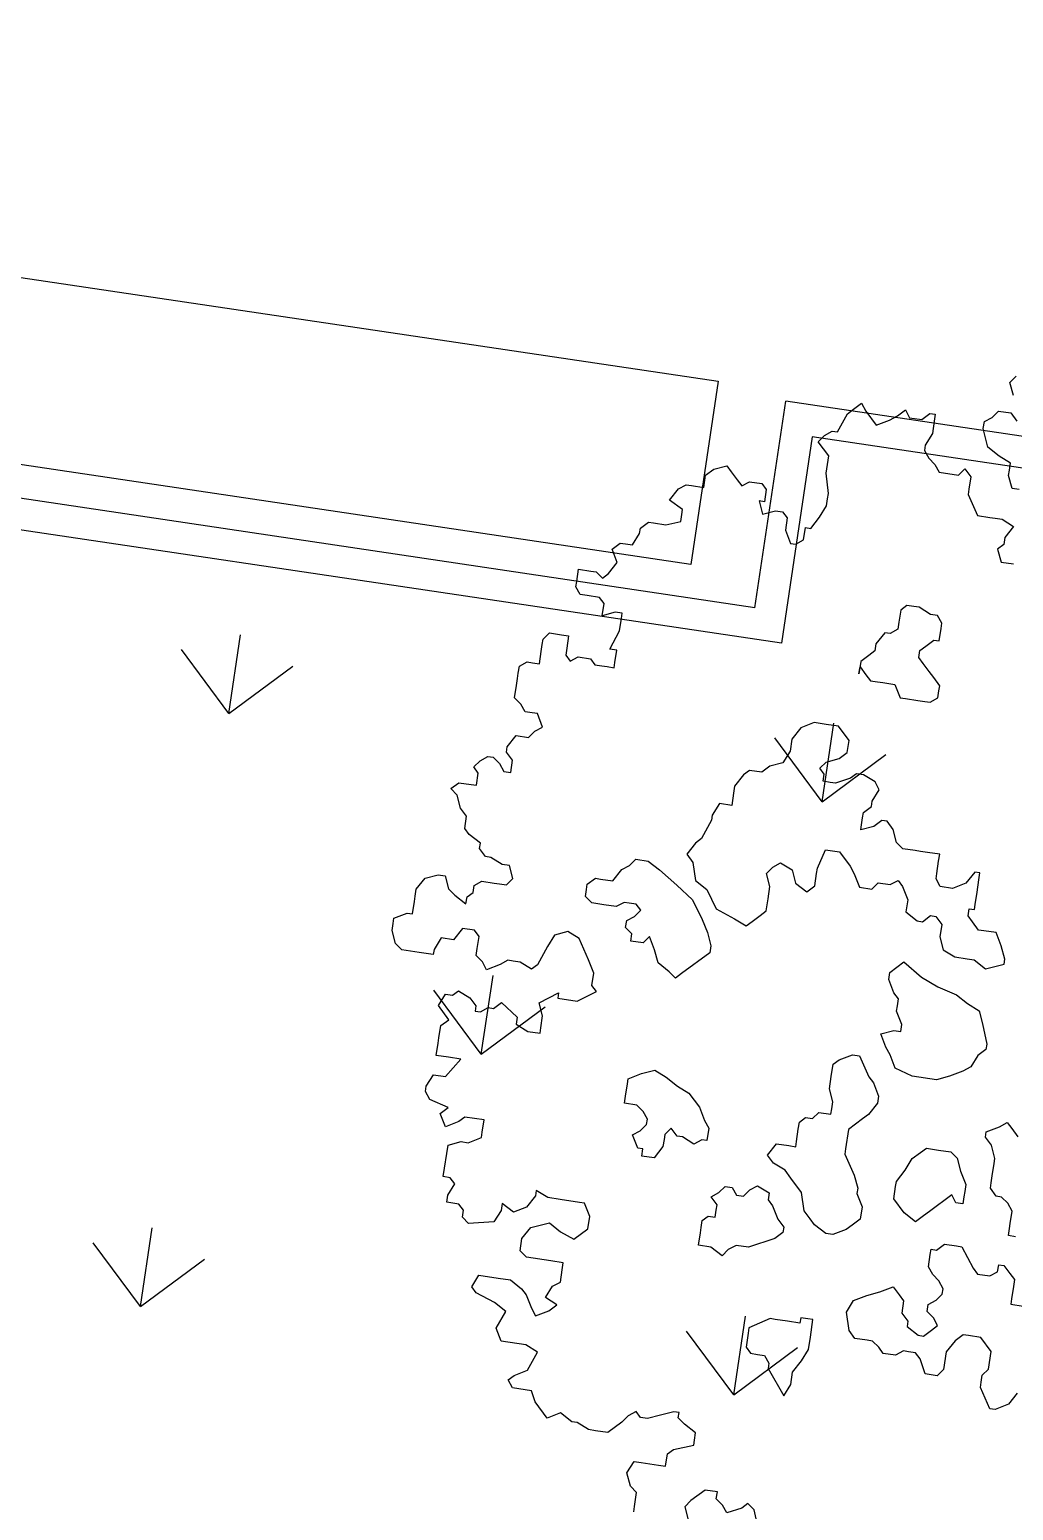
# Model space of a CAD drawing. Header units: millimetres. Extents: x 338 to 506, y 179 to 335.
# Drawn here: x 383.03 to 387.75, y 277.03 to 284.13 of the extents above; entities that cross this region are included whole.
import ezdxf

# ---------------------------------------------------------------- set-up
doc = ezdxf.new("R2010")
doc.units = ezdxf.units.MM
for name, color, linetype in [('ANDEN', 251, 'Continuous'), ('ARBOL-TOP', 3, 'Continuous'), ('MUROS', 32, 'Continuous'), ('REJAS', 151, 'Continuous')]:
    doc.layers.add(name, color=color, linetype=linetype)

# ---------------------------------------------------------------- blocks, each defined once
blk = doc.blocks.new('*X958')
at = {"color": 0}
for p, q in [((93.8233, 116.2699), (94.0927, 116.5393)), ((96.697, 116.2699), (96.9664, 116.5393)), ((93.8233, 116.2699), (94.0927, 116.0005)), ((93.8233, 116.2699), (94.2043, 116.2699)), ((96.697, 116.2699), (96.9664, 116.0005)), ((96.697, 116.2699), (97.078, 116.2699)), ((95.2602, 114.833), (95.5296, 115.1024)), ((95.2602, 114.833), (95.5296, 114.5636)), ((95.2602, 114.833), (95.6412, 114.833)), ((93.8233, 113.3962), (94.0927, 113.6656)), ((96.697, 113.3962), (96.9664, 113.6656)), ((93.8233, 113.3962), (94.0927, 113.1268)), ((93.8233, 113.3962), (94.2043, 113.3962)), ((96.697, 113.3962), (96.9664, 113.1268)), ((96.697, 113.3962), (97.078, 113.3962))]:
    blk.add_line(p, q, dxfattribs=at)
blk = doc.blocks.new('ARBOLITO')
at = {"linetype": 'ByBlock'}
for points in [[(461.9159, 68.9761), (461.9076, 68.9906), (461.8931, 69.0135), (461.8785, 69.0197), (461.864, 69.0135), (461.8577, 68.9989), (461.8494, 68.9761), (461.8432, 68.9698), (461.8286, 68.9761), (461.8203, 68.9761), (461.8141, 68.9761), (461.8058, 68.9698), (461.7912, 68.9615), (461.785, 68.9698), (461.7767, 68.9761), (461.7767, 68.9844), (461.7767, 68.9989), (461.7705, 69.0052), (461.7559, 69.0052), (461.7476, 68.9906), (461.7331, 68.9906), (461.7268, 68.9761), (461.7268, 68.9698), (461.7102, 68.9698), (461.6894, 68.9698), (461.6811, 68.9761), (461.6749, 68.9906), (461.6749, 68.9989), (461.6749, 69.0052), (461.6894, 69.0135), (461.6957, 69.0135), (461.6957, 69.028), (461.6957, 69.0343), (461.6957, 69.0426), (461.704, 69.0571), (461.7185, 69.0633), (461.7268, 69.0633), (461.7331, 69.0488), (461.7414, 69.0426), (461.7559, 69.0343), (461.7559, 69.0426), (461.7621, 69.0488), (461.7621, 69.0571), (461.7705, 69.0633), (461.785, 69.0633), (461.7912, 69.0633), (461.7996, 69.0633), (461.8058, 69.0717), (461.7996, 69.0862), (461.7912, 69.0862), (461.7767, 69.0924), (461.7705, 69.0924), (461.7621, 69.1008), (461.7621, 69.107), (461.7476, 69.1153), (461.7414, 69.1215), (461.7414, 69.1361), (461.7331, 69.1444), (461.7268, 69.1589), (461.7185, 69.1652), (461.7268, 69.1735), (461.7414, 69.1735), (461.7476, 69.1735), (461.7476, 69.188), (461.7414, 69.1943), (461.7476, 69.2026), (461.7559, 69.2088), (461.7621, 69.2088), (461.7705, 69.2026), (461.7767, 69.1943), (461.785, 69.1943), (461.785, 69.2088), (461.7767, 69.2171), (461.7767, 69.2233), (461.785, 69.2379), (461.7996, 69.2379), (461.8058, 69.2462), (461.8141, 69.2524), (461.8058, 69.267), (461.7996, 69.267), (461.7912, 69.267), (461.785, 69.2753), (461.7767, 69.2815), (461.7767, 69.2961), (461.7767, 69.3044), (461.7767, 69.3106), (461.7767, 69.3189), (461.785, 69.3252), (461.7912, 69.3252), (461.7996, 69.3252), (461.7996, 69.3397), (461.7996, 69.348), (461.7996, 69.3543), (461.8058, 69.3626), (461.8203, 69.3626), (461.8286, 69.3626), (461.8286, 69.348), (461.8286, 69.3397), (461.8349, 69.3335), (461.8432, 69.3397), (461.8577, 69.3397), (461.864, 69.3335), (461.8723, 69.3335), (461.8785, 69.3335), (461.8868, 69.3335), (461.8868, 69.3397), (461.8868, 69.3543), (461.8785, 69.3543), (461.8868, 69.3771), (461.8868, 69.3917), (461.8868, 69.3979), (461.8785, 69.3979), (461.864, 69.3917), (461.864, 69.4062), (461.8577, 69.4124), (461.8432, 69.4124), (461.8349, 69.4124), (461.8286, 69.4207), (461.8286, 69.427), (461.8286, 69.4415), (461.8432, 69.4415), (461.8494, 69.4415), (461.8577, 69.4353), (461.864, 69.4415), (461.8723, 69.4561), (461.864, 69.4706), (461.8723, 69.4789), (461.8785, 69.4789), (461.8868, 69.4789), (461.8931, 69.4935), (461.8931, 69.4997), (461.9014, 69.508), (461.9076, 69.508), (461.9221, 69.508), (461.9388, 69.5143), (461.9388, 69.5226), (461.9388, 69.5288), (461.9221, 69.5371), (461.9305, 69.5517), (461.9388, 69.5579), (461.945, 69.5579), (461.9595, 69.5579), (461.9595, 69.5724), (461.9679, 69.5807), (461.9824, 69.587), (461.9886, 69.5807), (461.997, 69.5724), (462.0032, 69.5662), (462.0115, 69.5724), (462.026, 69.5724), (462.0323, 69.5662), (462.0323, 69.5517), (462.026, 69.5517), (462.0323, 69.5371), (462.0468, 69.5433), (462.0551, 69.5433), (462.0614, 69.5371), (462.0614, 69.5226), (462.0697, 69.508), (462.0759, 69.508), (462.0842, 69.5143), (462.0842, 69.5288), (462.0905, 69.5288), (462.0988, 69.5433), (462.105, 69.5579), (462.105, 69.5662), (462.105, 69.5724), (462.0988, 69.5953), (462.0988, 69.6161), (462.0842, 69.6306), (462.0905, 69.6389), (462.0988, 69.6452), (462.105, 69.6452), (462.1133, 69.668), (462.1195, 69.6742), (462.1279, 69.6826), (462.1341, 69.6742), (462.1486, 69.6597), (462.1632, 69.668), (462.1715, 69.6742), (462.1798, 69.6826), (462.186, 69.6742), (462.2006, 69.6742), (462.2089, 69.6826), (462.2151, 69.6826), (462.2151, 69.6742), (462.2151, 69.6597), (462.2089, 69.6452), (462.2089, 69.6389), (462.2151, 69.6306), (462.2234, 69.6244), (462.2297, 69.6161), (462.2525, 69.6161), (462.2588, 69.6244), (462.2671, 69.6161), (462.2671, 69.6015), (462.2671, 69.5953), (462.2816, 69.5724), (462.2962, 69.5724), (462.3024, 69.5724), (462.3107, 69.5724), (462.3253, 69.5662), (462.3169, 69.5517), (462.3169, 69.5433), (462.3107, 69.5371), (462.3169, 69.5226), (462.3315, 69.5226)], [(462.3253, 69.6098), (462.3169, 69.6098), (462.3107, 69.6244), (462.3107, 69.6306), (462.3107, 69.6389), (462.2962, 69.6452), (462.2816, 69.6535), (462.2733, 69.6742), (462.2733, 69.6826), (462.2816, 69.6888), (462.2879, 69.6971), (462.3024, 69.6971), (462.3107, 69.6888)], [(462.3024, 69.7179), (462.2962, 69.7324), (462.3024, 69.7407)], [(462.2006, 68.3652), (462.1944, 68.3818), (462.186, 68.388), (462.1798, 68.3818), (462.1632, 68.3735), (462.1569, 68.3818), (462.1486, 68.388), (462.1486, 68.3963), (462.1341, 68.3963), (462.1195, 68.3818), (462.1133, 68.3735), (462.1195, 68.3589)], [(462.0551, 68.3589), (462.0551, 68.3652), (462.0551, 68.3818), (462.0468, 68.388), (462.0406, 68.4026), (462.0468, 68.4171), (462.0551, 68.4171), (462.0759, 68.4171), (462.0842, 68.4171), (462.0842, 68.4317), (462.0905, 68.4379), (462.1133, 68.4462), (462.1133, 68.4524), (462.1133, 68.4608), (462.0988, 68.4691), (462.0905, 68.4753), (462.0905, 68.4815), (462.0842, 68.4815), (462.0697, 68.4753), (462.0551, 68.4691), (462.0468, 68.4691), (462.0406, 68.4753), (462.0323, 68.4691), (462.026, 68.4608), (462.0115, 68.4462), (461.997, 68.4462), (461.9886, 68.4462), (461.9741, 68.4524), (461.9679, 68.4524), (461.9533, 68.4608), (461.9388, 68.4524), (461.9221, 68.4691), (461.9159, 68.4815), (461.8931, 68.4815), (461.8868, 68.4899), (461.8931, 68.4961), (461.9076, 68.5044), (461.9159, 68.5273), (461.9014, 68.5335), (461.8723, 68.5335), (461.864, 68.548), (461.8723, 68.5688), (461.8577, 68.5771), (461.8349, 68.5854), (461.8286, 68.5917), (461.8349, 68.6062), (461.8577, 68.6062), (461.8723, 68.6062), (461.8868, 68.5979), (461.8931, 68.5917), (461.9014, 68.5771), (461.9076, 68.5688), (461.9221, 68.5771), (461.9305, 68.5854), (461.9159, 68.5917), (461.9221, 68.6062), (461.9305, 68.6124), (461.9305, 68.627), (461.9305, 68.6353), (461.9159, 68.6353), (461.8868, 68.6353), (461.8785, 68.6415), (461.8785, 68.6561), (461.8868, 68.6706), (461.9076, 68.6789), (461.9221, 68.6706), (461.9388, 68.6644), (461.9533, 68.6789), (461.9533, 68.6935), (461.945, 68.708), (461.9388, 68.708), (461.9159, 68.708), (461.9014, 68.708), (461.8868, 68.7143), (461.8868, 68.708), (461.8785, 68.6935), (461.864, 68.6852), (461.8494, 68.6935), (461.8494, 68.6852), (461.8432, 68.6706), (461.8141, 68.6644), (461.8058, 68.6706), (461.8058, 68.6789), (461.7996, 68.6852), (461.785, 68.6852), (461.785, 68.6935), (461.7912, 68.708), (461.785, 68.7143), (461.7767, 68.7143), (461.7767, 68.7517), (461.7912, 68.7579), (461.7996, 68.7579), (461.8141, 68.7662), (461.8141, 68.7724), (461.8141, 68.787), (461.7912, 68.787), (461.785, 68.7808), (461.7705, 68.7724), (461.7621, 68.787), (461.7705, 68.7953), (461.7476, 68.8015), (461.7414, 68.8098), (461.7414, 68.8161), (461.7476, 68.8306), (461.7621, 68.8306), (461.7767, 68.8535), (461.7621, 68.8535), (461.7476, 68.8535), (461.7476, 68.868), (461.7476, 68.8743), (461.7476, 68.8888), (461.7559, 68.8971), (461.7414, 68.9117), (461.7476, 68.9262), (461.7559, 68.9262), (461.7621, 68.9324), (461.7767, 68.9262), (461.785, 68.9179), (461.785, 68.9117), (461.7912, 68.9117), (461.7996, 68.9179), (461.8058, 68.9179), (461.8141, 68.9262), (461.8349, 68.9117), (461.8349, 68.9034), (461.8494, 68.8971), (461.864, 68.8971), (461.864, 68.9034), (461.864, 68.9179), (461.8577, 68.9324), (461.8785, 68.947), (461.8785, 68.9408), (461.9014, 68.9408), (461.9221, 68.9553), (461.9159, 68.9615), (461.9159, 68.9761), (461.9159, 68.9761)], [(461.9159, 68.9761), (461.9076, 68.9906), (461.8931, 69.0135), (461.8785, 69.0197), (461.864, 69.0135), (461.8577, 68.9989), (461.8494, 68.9761), (461.8432, 68.9698), (461.8286, 68.9761), (461.8203, 68.9761), (461.8141, 68.9761), (461.8058, 68.9698), (461.7912, 68.9615), (461.785, 68.9698), (461.7767, 68.9761), (461.7767, 68.9844), (461.7767, 68.9989), (461.7705, 69.0052), (461.7559, 69.0052), (461.7476, 68.9906), (461.7331, 68.9906), (461.7268, 68.9761), (461.7268, 68.9698), (461.7102, 68.9698), (461.6894, 68.9698), (461.6811, 68.9761), (461.6749, 68.9906), (461.6749, 68.9989), (461.6749, 69.0052), (461.6894, 69.0135), (461.6957, 69.0135), (461.6957, 69.028), (461.6957, 69.0343), (461.6957, 69.0426), (461.704, 69.0571), (461.7185, 69.0633), (461.7268, 69.0633), (461.7331, 69.0488), (461.7414, 69.0426), (461.7559, 69.0343), (461.7559, 69.0426), (461.7621, 69.0488), (461.7621, 69.0571), (461.7705, 69.0633), (461.785, 69.0633), (461.7912, 69.0633), (461.7996, 69.0633), (461.8058, 69.0717), (461.7996, 69.0862), (461.7912, 69.0862), (461.7767, 69.0924), (461.7705, 69.0924), (461.7621, 69.1008), (461.7621, 69.107), (461.7476, 69.1153), (461.7414, 69.1215), (461.7414, 69.1361), (461.7331, 69.1444), (461.7268, 69.1589), (461.7185, 69.1652), (461.7268, 69.1735), (461.7414, 69.1735), (461.7476, 69.1735), (461.7476, 69.188), (461.7414, 69.1943), (461.7476, 69.2026), (461.7559, 69.2088), (461.7621, 69.2088), (461.7705, 69.2026), (461.7767, 69.1943), (461.785, 69.1943), (461.785, 69.2088), (461.7767, 69.2171), (461.7767, 69.2233), (461.785, 69.2379), (461.7996, 69.2379), (461.8058, 69.2462), (461.8141, 69.2524), (461.8058, 69.267), (461.7996, 69.267), (461.7912, 69.267), (461.785, 69.2753), (461.7767, 69.2815), (461.7767, 69.2961), (461.7767, 69.3044), (461.7767, 69.3106), (461.7767, 69.3189), (461.785, 69.3252), (461.7912, 69.3252), (461.7996, 69.3252), (461.7996, 69.3397), (461.7996, 69.348), (461.7996, 69.3543), (461.8058, 69.3626), (461.8203, 69.3626), (461.8286, 69.3626), (461.8286, 69.348), (461.8286, 69.3397), (461.8349, 69.3335), (461.8432, 69.3397), (461.8577, 69.3397), (461.864, 69.3335), (461.8723, 69.3335), (461.8785, 69.3335), (461.8868, 69.3335), (461.8868, 69.3397), (461.8868, 69.3543), (461.8785, 69.3543), (461.8868, 69.3771), (461.8868, 69.3917), (461.8868, 69.3979), (461.8785, 69.3979), (461.864, 69.3917), (461.864, 69.4062), (461.8577, 69.4124), (461.8432, 69.4124), (461.8349, 69.4124), (461.8286, 69.4207), (461.8286, 69.427), (461.8286, 69.4415), (461.8432, 69.4415), (461.8494, 69.4415), (461.8577, 69.4353), (461.864, 69.4415), (461.8723, 69.4561), (461.864, 69.4706), (461.8723, 69.4789), (461.8785, 69.4789), (461.8868, 69.4789), (461.8931, 69.4935), (461.8931, 69.4997), (461.9014, 69.508), (461.9076, 69.508), (461.9221, 69.508), (461.9388, 69.5143), (461.9388, 69.5226), (461.9388, 69.5288), (461.9221, 69.5371), (461.9305, 69.5517), (461.9388, 69.5579), (461.945, 69.5579), (461.9595, 69.5579), (461.9595, 69.5724), (461.9679, 69.5807), (461.9824, 69.587), (461.9886, 69.5807), (461.997, 69.5724), (462.0032, 69.5662), (462.0115, 69.5724), (462.026, 69.5724), (462.0323, 69.5662), (462.0323, 69.5517), (462.026, 69.5517), (462.0323, 69.5371), (462.0468, 69.5433), (462.0551, 69.5433), (462.0614, 69.5371), (462.0614, 69.5226), (462.0697, 69.508), (462.0759, 69.508), (462.0842, 69.5143), (462.0842, 69.5288), (462.0905, 69.5288), (462.0988, 69.5433), (462.105, 69.5579), (462.105, 69.5662), (462.105, 69.5724), (462.0988, 69.5953), (462.0988, 69.6161), (462.0842, 69.6306), (462.0905, 69.6389), (462.0988, 69.6452), (462.105, 69.6452), (462.1133, 69.668), (462.1195, 69.6742), (462.1279, 69.6826), (462.1341, 69.6742), (462.1486, 69.6597), (462.1632, 69.668), (462.1715, 69.6742), (462.1798, 69.6826), (462.186, 69.6742), (462.2006, 69.6742), (462.2089, 69.6826), (462.2151, 69.6826), (462.2151, 69.6742), (462.2151, 69.6597), (462.2089, 69.6452), (462.2089, 69.6389), (462.2151, 69.6306), (462.2234, 69.6244), (462.2297, 69.6161), (462.2525, 69.6161), (462.2588, 69.6244), (462.2671, 69.6161), (462.2671, 69.6015), (462.2671, 69.5953), (462.2816, 69.5724), (462.2962, 69.5724), (462.3024, 69.5724), (462.3107, 69.5724), (462.3253, 69.5662), (462.3169, 69.5517), (462.3169, 69.5433), (462.3107, 69.5371), (462.3169, 69.5226), (462.3315, 69.5226)], [(462.3253, 69.6098), (462.3169, 69.6098), (462.3107, 69.6244), (462.3107, 69.6306), (462.3107, 69.6389), (462.2962, 69.6452), (462.2816, 69.6535), (462.2733, 69.6742), (462.2733, 69.6826), (462.2816, 69.6888), (462.2879, 69.6971), (462.3024, 69.6971), (462.3107, 69.6888)], [(462.3024, 69.7179), (462.2962, 69.7324), (462.3024, 69.7407)], [(462.2006, 68.3652), (462.1944, 68.3818), (462.186, 68.388), (462.1798, 68.3818), (462.1632, 68.3735), (462.1569, 68.3818), (462.1486, 68.388), (462.1486, 68.3963), (462.1341, 68.3963), (462.1195, 68.3818), (462.1133, 68.3735), (462.1195, 68.3589)], [(462.0551, 68.3589), (462.0551, 68.3652), (462.0551, 68.3818), (462.0468, 68.388), (462.0406, 68.4026), (462.0468, 68.4171), (462.0551, 68.4171), (462.0759, 68.4171), (462.0842, 68.4171), (462.0842, 68.4317), (462.0905, 68.4379), (462.1133, 68.4462), (462.1133, 68.4524), (462.1133, 68.4608), (462.0988, 68.4691), (462.0905, 68.4753), (462.0905, 68.4815), (462.0842, 68.4815), (462.0697, 68.4753), (462.0551, 68.4691), (462.0468, 68.4691), (462.0406, 68.4753), (462.0323, 68.4691), (462.026, 68.4608), (462.0115, 68.4462), (461.997, 68.4462), (461.9886, 68.4462), (461.9741, 68.4524), (461.9679, 68.4524), (461.9533, 68.4608), (461.9388, 68.4524), (461.9221, 68.4691), (461.9159, 68.4815), (461.8931, 68.4815), (461.8868, 68.4899), (461.8931, 68.4961), (461.9076, 68.5044), (461.9159, 68.5273), (461.9014, 68.5335), (461.8723, 68.5335), (461.864, 68.548), (461.8723, 68.5688), (461.8577, 68.5771), (461.8349, 68.5854), (461.8286, 68.5917), (461.8349, 68.6062), (461.8577, 68.6062), (461.8723, 68.6062), (461.8868, 68.5979), (461.8931, 68.5917), (461.9014, 68.5771), (461.9076, 68.5688), (461.9221, 68.5771), (461.9305, 68.5854), (461.9159, 68.5917), (461.9221, 68.6062), (461.9305, 68.6124), (461.9305, 68.627), (461.9305, 68.6353), (461.9159, 68.6353), (461.8868, 68.6353), (461.8785, 68.6415), (461.8785, 68.6561), (461.8868, 68.6706), (461.9076, 68.6789), (461.9221, 68.6706), (461.9388, 68.6644), (461.9533, 68.6789), (461.9533, 68.6935), (461.945, 68.708), (461.9388, 68.708), (461.9159, 68.708), (461.9014, 68.708), (461.8868, 68.7143), (461.8868, 68.708), (461.8785, 68.6935), (461.864, 68.6852), (461.8494, 68.6935), (461.8494, 68.6852), (461.8432, 68.6706), (461.8141, 68.6644), (461.8058, 68.6706), (461.8058, 68.6789), (461.7996, 68.6852), (461.785, 68.6852), (461.785, 68.6935), (461.7912, 68.708), (461.785, 68.7143), (461.7767, 68.7143), (461.7767, 68.7517), (461.7912, 68.7579), (461.7996, 68.7579), (461.8141, 68.7662), (461.8141, 68.7724), (461.8141, 68.787), (461.7912, 68.787), (461.785, 68.7808), (461.7705, 68.7724), (461.7621, 68.787), (461.7705, 68.7953), (461.7476, 68.8015), (461.7414, 68.8098), (461.7414, 68.8161), (461.7476, 68.8306), (461.7621, 68.8306), (461.7767, 68.8535), (461.7621, 68.8535), (461.7476, 68.8535), (461.7476, 68.868), (461.7476, 68.8743), (461.7476, 68.8888), (461.7559, 68.8971), (461.7414, 68.9117), (461.7476, 68.9262), (461.7559, 68.9262), (461.7621, 68.9324), (461.7767, 68.9262), (461.785, 68.9179), (461.785, 68.9117), (461.7912, 68.9117), (461.7996, 68.9179), (461.8058, 68.9179), (461.8141, 68.9262), (461.8349, 68.9117), (461.8349, 68.9034), (461.8494, 68.8971), (461.864, 68.8971), (461.864, 68.9034), (461.864, 68.9179), (461.8577, 68.9324), (461.8785, 68.947), (461.8785, 68.9408), (461.9014, 68.9408), (461.9221, 68.9553), (461.9159, 68.9615), (461.9159, 68.9761)], [(462.1715, 69.3771), (462.1798, 69.3688), (462.186, 69.3626), (462.1944, 69.3626), (462.2006, 69.3626), (462.2151, 69.3626), (462.2234, 69.348), (462.2297, 69.348), (462.2442, 69.348), (462.2525, 69.348), (462.2588, 69.348), (462.2671, 69.3543), (462.2671, 69.3626), (462.2671, 69.3688), (462.2588, 69.3771), (462.2525, 69.3833), (462.2442, 69.3917), (462.238, 69.3979), (462.238, 69.4062), (462.2442, 69.4124), (462.2525, 69.4207), (462.2588, 69.4207), (462.2588, 69.4353), (462.2588, 69.4415), (462.2525, 69.4498), (462.2442, 69.4498), (462.2297, 69.4561), (462.2234, 69.4561), (462.2151, 69.4561), (462.2089, 69.4498), (462.2089, 69.4353), (462.2089, 69.427), (462.2006, 69.4207), (462.1944, 69.4207), (462.186, 69.4062), (462.186, 69.3979), (462.1798, 69.3917), (462.1715, 69.3833), (462.1715, 69.3688), (462.1715, 69.3771), (462.1715, 69.3771)], [(462.1715, 69.3771), (462.1798, 69.3688), (462.186, 69.3626), (462.1944, 69.3626), (462.2006, 69.3626), (462.2151, 69.3626), (462.2234, 69.348), (462.2297, 69.348), (462.2442, 69.348), (462.2525, 69.348), (462.2588, 69.348), (462.2671, 69.3543), (462.2671, 69.3626), (462.2671, 69.3688), (462.2588, 69.3771), (462.2525, 69.3833), (462.2442, 69.3917), (462.238, 69.3979), (462.238, 69.4062), (462.2442, 69.4124), (462.2525, 69.4207), (462.2588, 69.4207), (462.2588, 69.4353), (462.2588, 69.4415), (462.2525, 69.4498), (462.2442, 69.4498), (462.2297, 69.4561), (462.2234, 69.4561), (462.2151, 69.4561), (462.2089, 69.4498), (462.2089, 69.4353), (462.2089, 69.427), (462.2006, 69.4207), (462.1944, 69.4207), (462.186, 69.4062), (462.186, 69.3979), (462.1798, 69.3917), (462.1715, 69.3833), (462.1715, 69.3688), (462.1715, 69.3771)], [(462.3897, 69.0571), (462.3897, 69.0633), (462.3834, 69.0779), (462.3751, 69.0924), (462.3606, 69.0924), (462.3543, 69.0924), (462.346, 69.1008), (462.3398, 69.107), (462.3398, 69.1153), (462.346, 69.1153), (462.346, 69.1215), (462.346, 69.1361), (462.346, 69.1506), (462.346, 69.1589), (462.3398, 69.1589), (462.3315, 69.1444), (462.3169, 69.1361), (462.3024, 69.1361), (462.2962, 69.1444), (462.2962, 69.1506), (462.2962, 69.1652), (462.2962, 69.1735), (462.2816, 69.1735), (462.2733, 69.1735), (462.2671, 69.1735), (462.2525, 69.1735), (462.2442, 69.1797), (462.238, 69.1943), (462.2297, 69.2026), (462.2234, 69.2026), (462.2151, 69.1943), (462.2006, 69.188), (462.2006, 69.1943), (462.2006, 69.2026), (462.2006, 69.2088), (462.2089, 69.2171), (462.2089, 69.2233), (462.2151, 69.2379), (462.2089, 69.2462), (462.1944, 69.2524), (462.186, 69.2524), (462.1798, 69.2462), (462.1632, 69.2379), (462.1569, 69.2379), (462.1486, 69.2379), (462.1486, 69.2462), (462.1424, 69.2524), (462.1486, 69.2607), (462.1632, 69.267), (462.1715, 69.2753), (462.1715, 69.2898), (462.1569, 69.3044), (462.1424, 69.3044), (462.1279, 69.3044), (462.1133, 69.2961), (462.105, 69.2815), (462.105, 69.267), (462.0988, 69.2524), (462.0842, 69.2462), (462.0759, 69.2379), (462.0614, 69.2379), (462.0551, 69.2317), (462.0468, 69.2171), (462.0468, 69.2088), (462.0468, 69.1943), (462.0323, 69.1943), (462.026, 69.1797), (462.026, 69.1735), (462.0177, 69.1506), (462.0115, 69.1444), (462.0032, 69.1298), (462.0115, 69.1215), (462.0177, 69.1008), (462.0323, 69.0924), (462.0468, 69.0717), (462.0697, 69.0633), (462.0842, 69.0571), (462.0905, 69.0633), (462.0988, 69.0717), (462.105, 69.0779), (462.105, 69.0924), (462.105, 69.107), (462.0988, 69.1215), (462.105, 69.1298), (462.1133, 69.1361), (462.1279, 69.1298), (462.1341, 69.1153), (462.1486, 69.107), (462.1569, 69.1153), (462.1569, 69.1298), (462.1569, 69.1361), (462.1632, 69.1589), (462.1715, 69.1589), (462.1798, 69.1589), (462.1944, 69.1444), (462.2006, 69.1361), (462.2089, 69.1215), (462.2234, 69.1215), (462.2297, 69.1298), (462.2442, 69.1298), (462.2525, 69.1361), (462.2588, 69.1298), (462.2671, 69.1153), (462.2671, 69.1008), (462.2816, 69.0924), (462.2879, 69.0924), (462.2962, 69.1008), (462.3024, 69.1008), (462.3107, 69.0924), (462.3107, 69.0779), (462.3169, 69.0633), (462.3315, 69.0571), (462.346, 69.0571), (462.3543, 69.0571), (462.3689, 69.0488), (462.3897, 69.0571), (462.3897, 69.0571)], [(462.3897, 69.0571), (462.3897, 69.0633), (462.3834, 69.0779), (462.3751, 69.0924), (462.3606, 69.0924), (462.3543, 69.0924), (462.346, 69.1008), (462.3398, 69.107), (462.3398, 69.1153), (462.346, 69.1153), (462.346, 69.1215), (462.346, 69.1361), (462.346, 69.1506), (462.346, 69.1589), (462.3398, 69.1589), (462.3315, 69.1444), (462.3169, 69.1361), (462.3024, 69.1361), (462.2962, 69.1444), (462.2962, 69.1506), (462.2962, 69.1652), (462.2962, 69.1735), (462.2816, 69.1735), (462.2733, 69.1735), (462.2671, 69.1735), (462.2525, 69.1735), (462.2442, 69.1797), (462.238, 69.1943), (462.2297, 69.2026), (462.2234, 69.2026), (462.2151, 69.1943), (462.2006, 69.188), (462.2006, 69.1943), (462.2006, 69.2026), (462.2006, 69.2088), (462.2089, 69.2171), (462.2089, 69.2233), (462.2151, 69.2379), (462.2089, 69.2462), (462.1944, 69.2524), (462.186, 69.2524), (462.1798, 69.2462), (462.1632, 69.2379), (462.1569, 69.2379), (462.1486, 69.2379), (462.1486, 69.2462), (462.1424, 69.2524), (462.1486, 69.2607), (462.1632, 69.267), (462.1715, 69.2753), (462.1715, 69.2898), (462.1569, 69.3044), (462.1424, 69.3044), (462.1279, 69.3044), (462.1133, 69.2961), (462.105, 69.2815), (462.105, 69.267), (462.0988, 69.2524), (462.0842, 69.2462), (462.0759, 69.2379), (462.0614, 69.2379), (462.0551, 69.2317), (462.0468, 69.2171), (462.0468, 69.2088), (462.0468, 69.1943), (462.0323, 69.1943), (462.026, 69.1797), (462.026, 69.1735), (462.0177, 69.1506), (462.0115, 69.1444), (462.0032, 69.1298), (462.0115, 69.1215), (462.0177, 69.1008), (462.0323, 69.0924), (462.0468, 69.0717), (462.0697, 69.0633), (462.0842, 69.0571), (462.0905, 69.0633), (462.0988, 69.0717), (462.105, 69.0779), (462.105, 69.0924), (462.105, 69.107), (462.0988, 69.1215), (462.105, 69.1298), (462.1133, 69.1361), (462.1279, 69.1298), (462.1341, 69.1153), (462.1486, 69.107), (462.1569, 69.1153), (462.1569, 69.1298), (462.1569, 69.1361), (462.1632, 69.1589), (462.1715, 69.1589), (462.1798, 69.1589), (462.1944, 69.1444), (462.2006, 69.1361), (462.2089, 69.1215), (462.2234, 69.1215), (462.2297, 69.1298), (462.2442, 69.1298), (462.2525, 69.1361), (462.2588, 69.1298), (462.2671, 69.1153), (462.2671, 69.1008), (462.2816, 69.0924), (462.2879, 69.0924), (462.2962, 69.1008), (462.3024, 69.1008), (462.3107, 69.0924), (462.3107, 69.0779), (462.3169, 69.0633), (462.3315, 69.0571), (462.346, 69.0571), (462.3543, 69.0571), (462.3689, 69.0488), (462.3897, 69.0571)], [(462.0177, 68.9906), (462.0115, 68.9844), (462.0032, 68.9906), (461.9886, 68.9989), (461.9824, 69.0135), (461.9741, 69.028), (461.9679, 69.0197), (461.9533, 69.0197), (461.9533, 69.028), (461.945, 69.0343), (461.945, 69.0426), (461.9533, 69.0488), (461.9595, 69.0571), (461.9533, 69.0633), (461.945, 69.0633), (461.9388, 69.0633), (461.9305, 69.0571), (461.9159, 69.0571), (461.9014, 69.0571), (461.8931, 69.0633), (461.8931, 69.0717), (461.8931, 69.0779), (461.9014, 69.0862), (461.9076, 69.0862), (461.9221, 69.0862), (461.9305, 69.1008), (461.9388, 69.107), (461.945, 69.1153), (461.9595, 69.1153), (461.9741, 69.107), (461.997, 69.0924), (462.0177, 69.0779), (462.0323, 69.0571), (462.0406, 69.0426), (462.0468, 69.028), (462.0468, 69.0197), (462.0177, 68.9906), (462.0177, 68.9906)], [(462.0177, 68.9906), (462.0115, 68.9844), (462.0032, 68.9906), (461.9886, 68.9989), (461.9824, 69.0135), (461.9741, 69.028), (461.9679, 69.0197), (461.9533, 69.0197), (461.9533, 69.028), (461.945, 69.0343), (461.945, 69.0426), (461.9533, 69.0488), (461.9595, 69.0571), (461.9533, 69.0633), (461.945, 69.0633), (461.9388, 69.0633), (461.9305, 69.0571), (461.9159, 69.0571), (461.9014, 69.0571), (461.8931, 69.0633), (461.8931, 69.0717), (461.8931, 69.0779), (461.9014, 69.0862), (461.9076, 69.0862), (461.9221, 69.0862), (461.9305, 69.1008), (461.9388, 69.107), (461.945, 69.1153), (461.9595, 69.1153), (461.9741, 69.107), (461.997, 69.0924), (462.0177, 69.0779), (462.0323, 69.0571), (462.0406, 69.0426), (462.0468, 69.028), (462.0468, 69.0197), (462.0177, 68.9906)], [(462.2733, 68.9324), (462.2671, 68.9408), (462.2588, 68.9553), (462.2733, 68.9615), (462.2816, 68.9615), (462.2816, 68.9698), (462.2733, 68.9844), (462.2733, 68.9906), (462.2733, 68.9989), (462.2671, 69.0052), (462.2588, 69.0197), (462.2588, 69.028), (462.2733, 69.0426), (462.2962, 69.028), (462.3169, 69.0197), (462.3398, 69.0135), (462.3543, 69.0052), (462.3689, 68.9989), (462.3751, 68.9844), (462.3834, 68.9615), (462.3834, 68.9553), (462.3751, 68.947), (462.3689, 68.9324), (462.3606, 68.9262), (462.346, 68.9179), (462.3315, 68.9117), (462.3024, 68.9117), (462.2816, 68.9179), (462.2733, 68.9324), (462.2733, 68.9324)], [(462.2733, 68.9324), (462.2671, 68.9408), (462.2588, 68.9553), (462.2733, 68.9615), (462.2816, 68.9615), (462.2816, 68.9698), (462.2733, 68.9844), (462.2733, 68.9906), (462.2733, 68.9989), (462.2671, 69.0052), (462.2588, 69.0197), (462.2588, 69.028), (462.2733, 69.0426), (462.2962, 69.028), (462.3169, 69.0197), (462.3398, 69.0135), (462.3543, 69.0052), (462.3689, 68.9989), (462.3751, 68.9844), (462.3834, 68.9615), (462.3834, 68.9553), (462.3751, 68.947), (462.3689, 68.9324), (462.3606, 68.9262), (462.346, 68.9179), (462.3315, 68.9117), (462.3024, 68.9117), (462.2816, 68.9179), (462.2733, 68.9324)], [(462.2297, 68.7143), (462.2151, 68.7226), (462.2089, 68.7288), (462.2006, 68.7371), (462.1944, 68.7579), (462.1798, 68.7724), (462.1715, 68.7808), (462.1569, 68.787), (462.1486, 68.7953), (462.1569, 68.8098), (462.1715, 68.8098), (462.1798, 68.8098), (462.1798, 68.8161), (462.1798, 68.8306), (462.1798, 68.8389), (462.186, 68.8452), (462.1944, 68.8452), (462.2006, 68.8535), (462.2151, 68.8535), (462.2151, 68.8597), (462.2151, 68.868), (462.2089, 68.8826), (462.2089, 68.8971), (462.2089, 68.9117), (462.2151, 68.9179), (462.2297, 68.9262), (462.238, 68.9262), (462.2525, 68.9034), (462.2588, 68.8971), (462.2671, 68.8826), (462.2671, 68.8743), (462.2588, 68.8597), (462.2525, 68.8535), (462.238, 68.8389), (462.238, 68.8161), (462.238, 68.8098), (462.2525, 68.787), (462.2588, 68.7724), (462.2588, 68.7662), (462.2671, 68.7517), (462.2671, 68.7371), (462.2588, 68.7288), (462.2525, 68.7226), (462.238, 68.7143), (462.2297, 68.7143), (462.2297, 68.7143)], [(462.2297, 68.7143), (462.2151, 68.7226), (462.2089, 68.7288), (462.2006, 68.7371), (462.1944, 68.7579), (462.1798, 68.7724), (462.1715, 68.7808), (462.1569, 68.787), (462.1486, 68.7953), (462.1569, 68.8098), (462.1715, 68.8098), (462.1798, 68.8098), (462.1798, 68.8161), (462.1798, 68.8306), (462.1798, 68.8389), (462.186, 68.8452), (462.1944, 68.8452), (462.2006, 68.8535), (462.2151, 68.8535), (462.2151, 68.8597), (462.2151, 68.868), (462.2089, 68.8826), (462.2089, 68.8971), (462.2089, 68.9117), (462.2151, 68.9179), (462.2297, 68.9262), (462.238, 68.9262), (462.2525, 68.9034), (462.2588, 68.8971), (462.2671, 68.8826), (462.2671, 68.8743), (462.2588, 68.8597), (462.2525, 68.8535), (462.238, 68.8389), (462.238, 68.8161), (462.238, 68.8098), (462.2525, 68.787), (462.2588, 68.7724), (462.2588, 68.7662), (462.2671, 68.7517), (462.2671, 68.7371), (462.2588, 68.7288), (462.2525, 68.7226), (462.238, 68.7143), (462.2297, 68.7143)], [(462.0032, 68.7808), (461.997, 68.7808), (461.9886, 68.7953), (461.997, 68.8015), (462.0032, 68.8098), (462.0032, 68.8161), (461.997, 68.8244), (461.9886, 68.8306), (461.9741, 68.8306), (461.9741, 68.8389), (461.9741, 68.8535), (461.9741, 68.8597), (461.9886, 68.868), (462.0032, 68.8743), (462.0177, 68.868), (462.0323, 68.8597), (462.0468, 68.8535), (462.0614, 68.8389), (462.0697, 68.8244), (462.0759, 68.8161), (462.0759, 68.8015), (462.0697, 68.8015), (462.0614, 68.7953), (462.0468, 68.8015), (462.0406, 68.8015), (462.0323, 68.8098), (462.026, 68.8015), (462.026, 68.7953), (462.026, 68.787), (462.0177, 68.7724), (462.0032, 68.7724), (462.0032, 68.7808), (462.0032, 68.7808)], [(462.0032, 68.7808), (461.997, 68.7808), (461.9886, 68.7953), (461.997, 68.8015), (462.0032, 68.8098), (462.0032, 68.8161), (461.997, 68.8244), (461.9886, 68.8306), (461.9741, 68.8306), (461.9741, 68.8389), (461.9741, 68.8535), (461.9741, 68.8597), (461.9886, 68.868), (462.0032, 68.8743), (462.0177, 68.868), (462.0323, 68.8597), (462.0468, 68.8535), (462.0614, 68.8389), (462.0697, 68.8244), (462.0759, 68.8161), (462.0759, 68.8015), (462.0697, 68.8015), (462.0614, 68.7953), (462.0468, 68.8015), (462.0406, 68.8015), (462.0323, 68.8098), (462.026, 68.8015), (462.026, 68.7953), (462.026, 68.787), (462.0177, 68.7724), (462.0032, 68.7724), (462.0032, 68.7808)], [(462.2671, 68.627), (462.2733, 68.6415), (462.2879, 68.6498), (462.3024, 68.6561), (462.3169, 68.6644), (462.3253, 68.6561), (462.3315, 68.6498), (462.3315, 68.6353), (462.3398, 68.627), (462.3398, 68.6208), (462.3543, 68.6124), (462.3606, 68.6124), (462.3689, 68.6208), (462.3751, 68.627), (462.3689, 68.6353), (462.3606, 68.6415), (462.3606, 68.6498), (462.3689, 68.6561), (462.3751, 68.6644), (462.3751, 68.6706), (462.3689, 68.6789), (462.3606, 68.6852), (462.3543, 68.6935), (462.3543, 68.708), (462.3543, 68.7143), (462.3606, 68.7143), (462.3689, 68.7226), (462.3834, 68.7226), (462.3897, 68.7226), (462.4063, 68.6997), (462.4125, 68.6935), (462.4271, 68.6935), (462.4354, 68.6997), (462.4354, 68.708), (462.4416, 68.708), (462.4499, 68.6997), (462.4562, 68.6935), (462.4562, 68.6852), (462.4562, 68.6706), (462.4562, 68.6644), (462.4707, 68.6644)], [(462.4499, 68.7434), (462.4416, 68.7434), (462.4416, 68.7517), (462.4416, 68.7579), (462.4416, 68.7724), (462.4354, 68.7808), (462.4271, 68.787), (462.4208, 68.787), (462.4125, 68.7953), (462.4125, 68.8015), (462.4125, 68.8098), (462.4125, 68.8244), (462.4125, 68.8306), (462.4063, 68.8452), (462.398, 68.8535), (462.398, 68.8597), (462.4125, 68.868), (462.4208, 68.8743), (462.4271, 68.868), (462.4354, 68.8597)], [(462.479, 68.5626), (462.4707, 68.548), (462.4562, 68.5397), (462.4499, 68.5397), (462.4354, 68.5626), (462.4354, 68.5688), (462.4354, 68.5771), (462.4416, 68.5854), (462.4416, 68.6062), (462.4271, 68.6208), (462.4125, 68.6208), (462.4063, 68.6208), (462.398, 68.6124), (462.3897, 68.5979), (462.3897, 68.5771), (462.3834, 68.5688), (462.3689, 68.5688), (462.3606, 68.5854), (462.3543, 68.5917), (462.346, 68.5917), (462.3398, 68.5917), (462.3315, 68.5854), (462.3169, 68.5854), (462.3107, 68.5917), (462.3024, 68.5979), (462.2962, 68.5979), (462.2816, 68.5979), (462.2733, 68.6062), (462.2671, 68.627), (462.2671, 68.627)], [(462.2671, 68.627), (462.2733, 68.6415), (462.2879, 68.6498), (462.3024, 68.6561), (462.3169, 68.6644), (462.3253, 68.6561), (462.3315, 68.6498), (462.3315, 68.6353), (462.3398, 68.627), (462.3398, 68.6208), (462.3543, 68.6124), (462.3606, 68.6124), (462.3689, 68.6208), (462.3751, 68.627), (462.3689, 68.6353), (462.3606, 68.6415), (462.3606, 68.6498), (462.3689, 68.6561), (462.3751, 68.6644), (462.3751, 68.6706), (462.3689, 68.6789), (462.3606, 68.6852), (462.3543, 68.6935), (462.3543, 68.708), (462.3543, 68.7143), (462.3606, 68.7143), (462.3689, 68.7226), (462.3834, 68.7226), (462.3897, 68.7226), (462.4063, 68.6997), (462.4125, 68.6935), (462.4271, 68.6935), (462.4354, 68.6997), (462.4354, 68.708), (462.4416, 68.708), (462.4499, 68.6997), (462.4562, 68.6935), (462.4562, 68.6852), (462.4562, 68.6706), (462.4562, 68.6644), (462.4707, 68.6644)], [(462.4499, 68.7434), (462.4416, 68.7434), (462.4416, 68.7517), (462.4416, 68.7579), (462.4416, 68.7724), (462.4354, 68.7808), (462.4271, 68.787), (462.4208, 68.787), (462.4125, 68.7953), (462.4125, 68.8015), (462.4125, 68.8098), (462.4125, 68.8244), (462.4125, 68.8306), (462.4063, 68.8452), (462.398, 68.8535), (462.398, 68.8597), (462.4125, 68.868), (462.4208, 68.8743), (462.4271, 68.868), (462.4354, 68.8597)], [(462.479, 68.5626), (462.4707, 68.548), (462.4562, 68.5397), (462.4499, 68.5397), (462.4354, 68.5626), (462.4354, 68.5688), (462.4354, 68.5771), (462.4416, 68.5854), (462.4416, 68.6062), (462.4271, 68.6208), (462.4125, 68.6208), (462.4063, 68.6208), (462.398, 68.6124), (462.3897, 68.5979), (462.3897, 68.5771), (462.3834, 68.5688), (462.3689, 68.5688), (462.3606, 68.5854), (462.3543, 68.5917), (462.346, 68.5917), (462.3398, 68.5917), (462.3315, 68.5854), (462.3169, 68.5854), (462.3107, 68.5917), (462.3024, 68.5979), (462.2962, 68.5979), (462.2816, 68.5979), (462.2733, 68.6062), (462.2671, 68.627)], [(462.346, 68.7579), (462.3398, 68.7517), (462.3315, 68.7434), (462.3169, 68.7517), (462.3024, 68.7662), (462.3024, 68.7808), (462.3024, 68.787), (462.3107, 68.8015), (462.3169, 68.8161), (462.3253, 68.8244), (462.3315, 68.8306), (462.346, 68.8306), (462.3606, 68.8306), (462.3689, 68.8244), (462.3751, 68.8098), (462.3834, 68.7953), (462.3834, 68.787), (462.3834, 68.7808), (462.3834, 68.7724), (462.3751, 68.7724), (462.3689, 68.7808), (462.346, 68.7579), (462.346, 68.7579)], [(462.346, 68.7579), (462.3398, 68.7517), (462.3315, 68.7434), (462.3169, 68.7517), (462.3024, 68.7662), (462.3024, 68.7808), (462.3024, 68.787), (462.3107, 68.8015), (462.3169, 68.8161), (462.3253, 68.8244), (462.3315, 68.8306), (462.346, 68.8306), (462.3606, 68.8306), (462.3689, 68.8244), (462.3751, 68.8098), (462.3834, 68.7953), (462.3834, 68.787), (462.3834, 68.7808), (462.3834, 68.7724), (462.3751, 68.7724), (462.3689, 68.7808), (462.346, 68.7579)], [(462.1424, 68.6852), (462.1279, 68.6852), (462.1195, 68.6789), (462.1133, 68.6706), (462.0988, 68.6789), (462.0842, 68.6789), (462.0842, 68.6935), (462.0842, 68.6997), (462.0842, 68.708), (462.0905, 68.7143), (462.0988, 68.7143), (462.0988, 68.7226), (462.0988, 68.7288), (462.0905, 68.7371), (462.0988, 68.7434), (462.105, 68.7517), (462.1133, 68.7517), (462.1195, 68.7434), (462.1279, 68.7434), (462.1341, 68.7517), (462.1424, 68.7579), (462.1569, 68.7517), (462.1569, 68.7434), (462.1632, 68.7371), (462.1715, 68.7226), (462.1798, 68.7143), (462.1798, 68.708), (462.1715, 68.6997), (462.1424, 68.6852), (462.1424, 68.6852)], [(462.1424, 68.6852), (462.1279, 68.6852), (462.1195, 68.6789), (462.1133, 68.6706), (462.0988, 68.6789), (462.0842, 68.6789), (462.0842, 68.6935), (462.0842, 68.6997), (462.0842, 68.708), (462.0905, 68.7143), (462.0988, 68.7143), (462.0988, 68.7226), (462.0988, 68.7288), (462.0905, 68.7371), (462.0988, 68.7434), (462.105, 68.7517), (462.1133, 68.7517), (462.1195, 68.7434), (462.1279, 68.7434), (462.1341, 68.7517), (462.1424, 68.7579), (462.1569, 68.7517), (462.1569, 68.7434), (462.1632, 68.7371), (462.1715, 68.7226), (462.1798, 68.7143), (462.1798, 68.708), (462.1715, 68.6997), (462.1424, 68.6852)], [(462.2089, 68.5189), (462.2151, 68.5335), (462.2151, 68.548), (462.2234, 68.5626), (462.2297, 68.5771), (462.2297, 68.5917), (462.2297, 68.6124), (462.2234, 68.6124), (462.2151, 68.6124), (462.2151, 68.6062), (462.2006, 68.6062), (462.186, 68.6062), (462.1798, 68.6062), (462.1569, 68.5917), (462.1569, 68.5854), (462.1569, 68.5688), (462.1632, 68.5626), (462.1715, 68.5626), (462.1798, 68.5626), (462.186, 68.5543), (462.186, 68.548), (462.2089, 68.5189), (462.2089, 68.5189)], [(462.2089, 68.5189), (462.2151, 68.5335), (462.2151, 68.548), (462.2234, 68.5626), (462.2297, 68.5771), (462.2297, 68.5917), (462.2297, 68.6124), (462.2234, 68.6124), (462.2151, 68.6124), (462.2151, 68.6062), (462.2006, 68.6062), (462.186, 68.6062), (462.1798, 68.6062), (462.1569, 68.5917), (462.1569, 68.5854), (462.1569, 68.5688), (462.1632, 68.5626), (462.1715, 68.5626), (462.1798, 68.5626), (462.186, 68.5543), (462.186, 68.548), (462.2089, 68.5189)]]:
    blk.add_lwpolyline(points, dxfattribs=at)
blk = doc.blocks.new('A$C7152A42C')
at = {"layer": 'ANDEN'}
for p, q in [((97.56987, 113.85105), (97.56987, 118.85105)), ((97.56987, 113.85105), (98.56987, 113.85105)), ((98.56987, 108.85105), (98.56987, 113.85105))]:
    blk.add_line(p, q, dxfattribs=at)
blk.add_lwpolyline([(98.41987, 109.00105), (98.41987, 113.70105), (97.41987, 113.70105), (97.41987, 119.00105), (98.41987, 119.00105), (98.41987, 123.70105), (97.41987, 123.70105), (97.41987, 133.66738), (87.15627, 134.31906), (87.15627, 109.00105)], close=True, dxfattribs=at)
at = {"layer": 'REJAS', "color": 30}
blk.add_lwpolyline([(97.72989, 118.28308), (98.61687, 118.28308), (98.61687, 114.18557), (97.72989, 114.18557)], close=True, dxfattribs=at)
at = {"layer": 'ANDEN', "color": 251, "linetype": 'Continuous'}
blk.add_blockref('*X958', (0, 0), dxfattribs=at)
at = {"layer": 'ARBOL-TOP', "color": 3, "linetype": 'ByBlock', "xscale": 4.090679926752369, "yscale": 4.090679926752369, "zscale": 4.090679926752369, "rotation": 270}
blk.add_blockref('ARBOLITO', (-186.43523, 2003.90737), dxfattribs=at)

msp = doc.modelspace()

# ---------------------------------------------------------------- block references
at = {"layer": 'MUROS', "color": 32, "rotation": 81.53046525965426}
msp.add_blockref('A$C7152A42C', (484.7482, 168.0844), dxfattribs=at)

doc.saveas('drawing.dxf')
